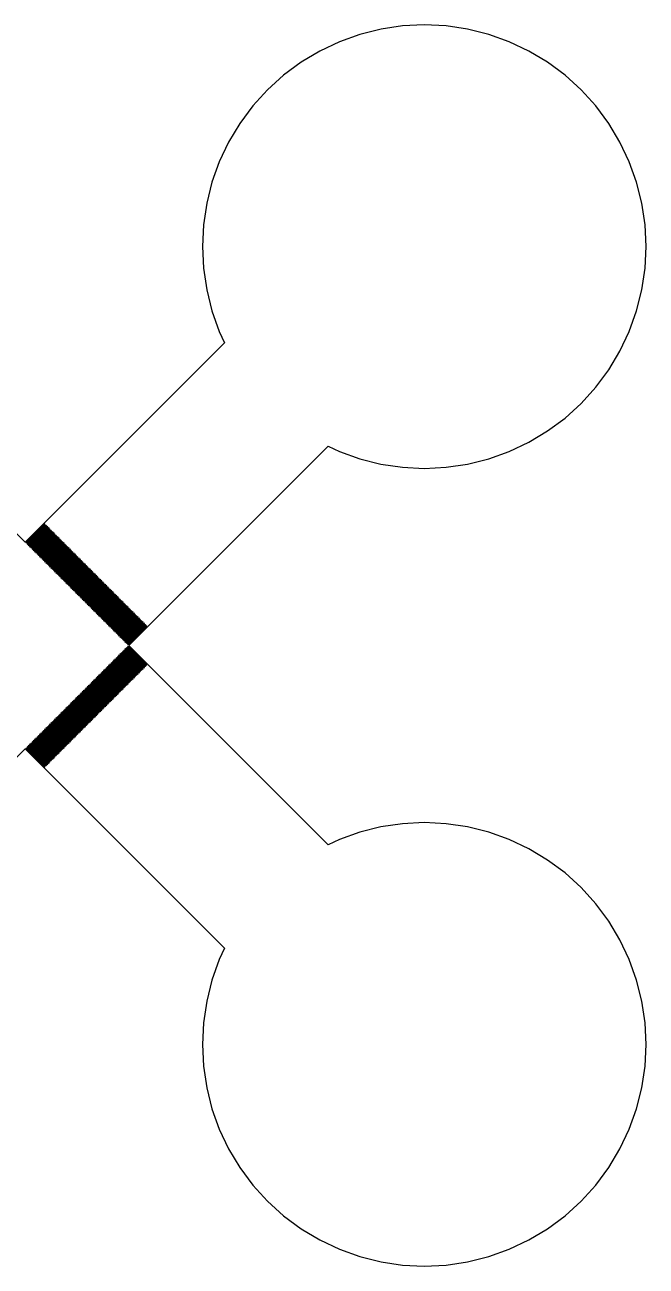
# Model space of a CAD drawing. Extents: x -73 to 181, y -8 to 80.
# Drawn here: x 27 to 34, y 20 to 34 of the extents above; entities that cross this region are included whole.
import ezdxf

# ---------------------------------------------------------------- set-up
doc = ezdxf.new("R2010")
doc.units = 0

msp = doc.modelspace()

# ---------------------------------------------------------------- linework, layer by layer
for p, q in [((30.7715, 33.8895), (30.5405, 33.8069)), ((31.0095, 33.9491), (30.7715, 33.8895)), ((31.2521, 33.9851), (31.0095, 33.9491)), ((31.4972, 33.9972), (31.2521, 33.9851)), ((31.7422, 33.9851), (31.4972, 33.9972)), ((31.9849, 33.9491), (31.7422, 33.9851)), ((32.2229, 33.8895), (31.9849, 33.9491)), ((32.4539, 33.8069), (32.2229, 33.8895)), ((30.5405, 33.8069), (30.3187, 33.702)), ((32.6757, 33.702), (32.4539, 33.8069)), ((30.3187, 33.702), (30.1083, 33.5759)), ((32.8861, 33.5759), (32.6757, 33.702)), ((30.1083, 33.5759), (29.9112, 33.4297)), ((33.0832, 33.4297), (32.8861, 33.5759)), ((29.9112, 33.4297), (29.7294, 33.265)), ((33.265, 33.265), (33.0832, 33.4297)), ((29.7294, 33.265), (29.5647, 33.0832)), ((33.4297, 33.0832), (33.265, 33.265)), ((29.5647, 33.0832), (29.4185, 32.8861)), ((33.5759, 32.8861), (33.4297, 33.0832)), ((29.4185, 32.8861), (29.2924, 32.6757)), ((33.702, 32.6757), (33.5759, 32.8861)), ((29.2924, 32.6757), (29.1875, 32.4539)), ((33.8069, 32.4539), (33.702, 32.6757)), ((29.1875, 32.4539), (29.1048, 32.2229)), ((33.8895, 32.2229), (33.8069, 32.4539)), ((29.1048, 32.2229), (29.0452, 31.9849)), ((33.9491, 31.9849), (33.8895, 32.2229)), ((29.0452, 31.9849), (29.0092, 31.7422)), ((33.9851, 31.7422), (33.9491, 31.9849)), ((29.0092, 31.7422), (28.9972, 31.4972)), ((33.9972, 31.4972), (33.9851, 31.7422)), ((28.9972, 31.4972), (29.0092, 31.2521)), ((33.9851, 31.2521), (33.9972, 31.4972)), ((29.0092, 31.2521), (29.0452, 31.0094)), ((33.9491, 31.0095), (33.9851, 31.2521)), ((29.0452, 31.0094), (29.1048, 30.7715)), ((33.8895, 30.7715), (33.9491, 31.0095)), ((29.1048, 30.7715), (29.1875, 30.5405)), ((33.8069, 30.5405), (33.8895, 30.7715)), ((29.1875, 30.5405), (29.2473, 30.414)), ((33.702, 30.3187), (33.8069, 30.5405)), ((27, 28.1667), (24.7527, 30.414)), ((29.2473, 30.414), (27, 28.1667)), ((33.5759, 30.1083), (33.702, 30.3187)), ((33.4297, 29.9112), (33.5759, 30.1083)), ((33.265, 29.7294), (33.4297, 29.9112)), ((33.0832, 29.5647), (33.265, 29.7294)), ((32.8861, 29.4185), (33.0832, 29.5647)), ((32.6757, 29.2924), (32.8861, 29.4185)), ((32.4539, 29.1875), (32.6757, 29.2924)), ((28.1667, 27), (30.414, 29.2473)), ((30.414, 29.2473), (30.5405, 29.1875)), ((30.5405, 29.1875), (30.7715, 29.1048)), ((32.2229, 29.1048), (32.4539, 29.1875)), ((30.7715, 29.1048), (31.0094, 29.0452)), ((31.0094, 29.0452), (31.2521, 29.0092)), ((31.2521, 29.0092), (31.4972, 28.9972)), ((31.4972, 28.9972), (31.7422, 29.0092)), ((31.7422, 29.0092), (31.9849, 29.0452)), ((31.9849, 29.0452), (32.2229, 29.1048)), ((27.0071, 28.1596), (27.2192, 28.3718)), ((27.2263, 28.3647), (27.0141, 28.1526)), ((27.0212, 28.1455), (27.2333, 28.3576)), ((27.2404, 28.3506), (27.0283, 28.1384)), ((27.0354, 28.1314), (27.2475, 28.3435)), ((27.2545, 28.3364), (27.0424, 28.1243)), ((27.0495, 28.1172), (27.2616, 28.3293)), ((27.2687, 28.3223), (27.0566, 28.1102)), ((27.0636, 28.1031), (27.2758, 28.3152)), ((27.2828, 28.3081), (27.0707, 28.096)), ((27.0778, 28.0889), (27.2899, 28.3011)), ((27.297, 28.294), (27.0849, 28.0819)), ((27.0919, 28.0748), (27.304, 28.2869)), ((27.3111, 28.2799), (27.099, 28.0677)), ((27.1061, 28.0607), (27.3182, 28.2728)), ((27.2192, 28.3718), (27.2263, 28.3647)), ((27.2333, 28.3576), (27.2404, 28.3506)), ((27.2475, 28.3435), (27.2545, 28.3364)), ((27.2616, 28.3293), (27.2687, 28.3223)), ((27.2758, 28.3152), (27.2828, 28.3081)), ((27.2899, 28.3011), (27.297, 28.294)), ((27.304, 28.2869), (27.3111, 28.2799)), ((27.3182, 28.2728), (27.3253, 28.2657)), ((27.0141, 28.1526), (27.0071, 28.1596)), ((27.0283, 28.1384), (27.0212, 28.1455)), ((27.0424, 28.1243), (27.0354, 28.1314)), ((27.3253, 28.2657), (27.1131, 28.0536)), ((27.1202, 28.0465), (27.3323, 28.2586)), ((27.3394, 28.2516), (27.1273, 28.0394)), ((27.1344, 28.0324), (27.3465, 28.2445)), ((27.3535, 28.2374), (27.1414, 28.0253)), ((27.1485, 28.0182), (27.3606, 28.2303)), ((27.3677, 28.2233), (27.1556, 28.0112)), ((27.1626, 28.0041), (27.3748, 28.2162)), ((27.3818, 28.2091), (27.1697, 27.997)), ((27.1768, 27.9899), (27.3889, 28.2021)), ((27.396, 28.195), (27.1839, 27.9829)), ((27.1909, 27.9758), (27.403, 28.1879)), ((27.4101, 28.1809), (27.198, 27.9687)), ((27.2051, 27.9617), (27.4172, 28.1738)), ((27.4243, 28.1667), (27.2121, 27.9546)), ((27.2192, 27.9475), (27.4313, 28.1597)), ((27.4384, 28.1526), (27.2263, 27.9404)), ((27.2334, 27.9334), (27.4455, 28.1455)), ((27.4525, 28.1384), (27.2404, 27.9263)), ((27.2475, 27.9192), (27.4596, 28.1314)), ((27.3323, 28.2586), (27.3394, 28.2516)), ((27.3465, 28.2445), (27.3535, 28.2374)), ((27.3606, 28.2303), (27.3677, 28.2233)), ((27.3748, 28.2162), (27.3818, 28.2091)), ((27.3889, 28.2021), (27.396, 28.195)), ((27.403, 28.1879), (27.4101, 28.1809)), ((27.4172, 28.1738), (27.4243, 28.1667)), ((27.4313, 28.1597), (27.4384, 28.1526)), ((27.4455, 28.1455), (27.4525, 28.1384)), ((27.4596, 28.1314), (27.4667, 28.1243)), ((27.0566, 28.1102), (27.0495, 28.1172)), ((27.0707, 28.096), (27.0636, 28.1031)), ((27.0849, 28.0819), (27.0778, 28.0889)), ((27.099, 28.0677), (27.0919, 28.0748)), ((27.1131, 28.0536), (27.1061, 28.0607)), ((27.1273, 28.0394), (27.1202, 28.0465)), ((27.1414, 28.0253), (27.1344, 28.0324)), ((27.1556, 28.0112), (27.1485, 28.0182)), ((27.1697, 27.997), (27.1626, 28.0041)), ((27.1839, 27.9829), (27.1768, 27.9899)), ((27.4667, 28.1243), (27.2546, 27.9122)), ((27.2616, 27.9051), (27.4738, 28.1172)), ((27.4808, 28.1101), (27.2687, 27.898)), ((27.2758, 27.8909), (27.4879, 28.1031)), ((27.495, 28.096), (27.2829, 27.8839)), ((27.2899, 27.8768), (27.502, 28.0889)), ((27.5091, 28.0819), (27.297, 27.8697)), ((27.3041, 27.8627), (27.5162, 28.0748)), ((27.5233, 28.0677), (27.3111, 27.8556)), ((27.3182, 27.8485), (27.5303, 28.0607)), ((27.5374, 28.0536), (27.3253, 27.8414)), ((27.3323, 27.8344), (27.5445, 28.0465)), ((27.5515, 28.0394), (27.3394, 27.8273)), ((27.3465, 27.8202), (27.5586, 28.0324)), ((27.5657, 28.0253), (27.3535, 27.8132)), ((27.3606, 27.8061), (27.5728, 28.0182)), ((27.5798, 28.0112), (27.3677, 27.799)), ((27.3748, 27.792), (27.5869, 28.0041)), ((27.594, 27.997), (27.3818, 27.7849)), ((27.3889, 27.7778), (27.601, 27.9899)), ((27.4738, 28.1172), (27.4808, 28.1101)), ((27.4879, 28.1031), (27.495, 28.096)), ((27.502, 28.0889), (27.5091, 28.0819)), ((27.5162, 28.0748), (27.5233, 28.0677)), ((27.5303, 28.0607), (27.5374, 28.0536)), ((27.5445, 28.0465), (27.5515, 28.0394)), ((27.5586, 28.0324), (27.5657, 28.0253)), ((27.5728, 28.0182), (27.5798, 28.0112)), ((27.5869, 28.0041), (27.594, 27.997)), ((27.601, 27.9899), (27.6081, 27.9829)), ((27.198, 27.9687), (27.1909, 27.9758)), ((27.2121, 27.9546), (27.2051, 27.9617)), ((27.2263, 27.9404), (27.2192, 27.9475)), ((27.2404, 27.9263), (27.2334, 27.9334)), ((27.2546, 27.9122), (27.2475, 27.9192)), ((27.2687, 27.898), (27.2616, 27.9051)), ((27.2829, 27.8839), (27.2758, 27.8909)), ((27.297, 27.8697), (27.2899, 27.8768)), ((27.3111, 27.8556), (27.3041, 27.8627)), ((27.6081, 27.9829), (27.396, 27.7707)), ((27.4031, 27.7637), (27.6152, 27.9758)), ((27.6223, 27.9687), (27.4101, 27.7566)), ((27.4172, 27.7495), (27.6293, 27.9617)), ((27.6364, 27.9546), (27.4243, 27.7424)), ((27.4313, 27.7354), (27.6435, 27.9475)), ((27.6505, 27.9404), (27.4384, 27.7283)), ((27.4455, 27.7212), (27.6576, 27.9334)), ((27.6647, 27.9263), (27.4525, 27.7142)), ((27.4596, 27.7071), (27.6718, 27.9192)), ((27.6788, 27.9122), (27.4667, 27.7)), ((27.4738, 27.693), (27.6859, 27.9051)), ((27.693, 27.898), (27.4808, 27.6859)), ((27.4879, 27.6788), (27.7, 27.8909)), ((27.7071, 27.8839), (27.495, 27.6718)), ((27.502, 27.6647), (27.7142, 27.8768)), ((27.7212, 27.8697), (27.5091, 27.6576)), ((27.5162, 27.6505), (27.7283, 27.8627)), ((27.7354, 27.8556), (27.5233, 27.6435)), ((27.6152, 27.9758), (27.6223, 27.9687)), ((27.6293, 27.9617), (27.6364, 27.9546)), ((27.6435, 27.9475), (27.6505, 27.9404)), ((27.6576, 27.9334), (27.6647, 27.9263)), ((27.6718, 27.9192), (27.6788, 27.9122)), ((27.6859, 27.9051), (27.693, 27.898)), ((27.7, 27.8909), (27.7071, 27.8839)), ((27.7142, 27.8768), (27.7212, 27.8697)), ((27.7283, 27.8627), (27.7354, 27.8556)), ((27.3253, 27.8414), (27.3182, 27.8485)), ((27.3394, 27.8273), (27.3323, 27.8344)), ((27.3535, 27.8132), (27.3465, 27.8202)), ((27.3677, 27.799), (27.3606, 27.8061)), ((27.3818, 27.7849), (27.3748, 27.792)), ((27.396, 27.7707), (27.3889, 27.7778)), ((27.4101, 27.7566), (27.4031, 27.7637)), ((27.4243, 27.7424), (27.4172, 27.7495)), ((27.4384, 27.7283), (27.4313, 27.7354)), ((27.4525, 27.7142), (27.4455, 27.7212)), ((27.5303, 27.6364), (27.7425, 27.8485)), ((27.7495, 27.8414), (27.5374, 27.6293)), ((27.5445, 27.6222), (27.7566, 27.8344)), ((27.7637, 27.8273), (27.5515, 27.6152)), ((27.5586, 27.6081), (27.7708, 27.8202)), ((27.7778, 27.8132), (27.5657, 27.601)), ((27.5728, 27.594), (27.7849, 27.8061)), ((27.792, 27.799), (27.5798, 27.5869)), ((27.5869, 27.5798), (27.799, 27.792)), ((27.8061, 27.7849), (27.594, 27.5728)), ((27.601, 27.5657), (27.8132, 27.7778)), ((27.8202, 27.7708), (27.6081, 27.5586)), ((27.6152, 27.5515), (27.8273, 27.7637)), ((27.8344, 27.7566), (27.6222, 27.5445)), ((27.6293, 27.5374), (27.8414, 27.7495)), ((27.8485, 27.7425), (27.6364, 27.5303)), ((27.6435, 27.5233), (27.8556, 27.7354)), ((27.8627, 27.7283), (27.6505, 27.5162)), ((27.6576, 27.5091), (27.8697, 27.7212)), ((27.8768, 27.7142), (27.6647, 27.502)), ((27.7425, 27.8485), (27.7495, 27.8414)), ((27.7566, 27.8344), (27.7637, 27.8273)), ((27.7708, 27.8202), (27.7778, 27.8132)), ((27.7849, 27.8061), (27.792, 27.799)), ((27.799, 27.792), (27.8061, 27.7849)), ((27.8132, 27.7778), (27.8202, 27.7708)), ((27.8273, 27.7637), (27.8344, 27.7566)), ((27.8414, 27.7495), (27.8485, 27.7425)), ((27.8556, 27.7354), (27.8627, 27.7283)), ((27.8697, 27.7212), (27.8768, 27.7142)), ((27.4667, 27.7), (27.4596, 27.7071)), ((27.4808, 27.6859), (27.4738, 27.693)), ((27.495, 27.6718), (27.4879, 27.6788)), ((27.5091, 27.6576), (27.502, 27.6647)), ((27.5233, 27.6435), (27.5162, 27.6505)), ((27.5374, 27.6293), (27.5303, 27.6364)), ((27.5515, 27.6152), (27.5445, 27.6222)), ((27.5657, 27.601), (27.5586, 27.6081)), ((27.5798, 27.5869), (27.5728, 27.594)), ((27.594, 27.5728), (27.5869, 27.5798)), ((27.6718, 27.495), (27.8839, 27.7071)), ((27.8909, 27.7), (27.6788, 27.4879)), ((27.6859, 27.4808), (27.898, 27.693)), ((27.9051, 27.6859), (27.693, 27.4738)), ((27.7, 27.4667), (27.9122, 27.6788)), ((27.9192, 27.6718), (27.7071, 27.4596)), ((27.7142, 27.4525), (27.9263, 27.6647)), ((27.9334, 27.6576), (27.7212, 27.4455)), ((27.7283, 27.4384), (27.9404, 27.6505)), ((27.9475, 27.6435), (27.7354, 27.4313)), ((27.7424, 27.4243), (27.9546, 27.6364)), ((27.9617, 27.6293), (27.7495, 27.4172)), ((27.7566, 27.4101), (27.9687, 27.6223)), ((27.9758, 27.6152), (27.7637, 27.4031)), ((27.7707, 27.396), (27.9829, 27.6081)), ((27.9899, 27.601), (27.7778, 27.3889)), ((27.7849, 27.3818), (27.997, 27.594)), ((28.0041, 27.5869), (27.792, 27.3748)), ((27.799, 27.3677), (28.0112, 27.5798)), ((28.0182, 27.5728), (27.8061, 27.3606)), ((27.8839, 27.7071), (27.8909, 27.7)), ((27.898, 27.693), (27.9051, 27.6859)), ((27.9122, 27.6788), (27.9192, 27.6718)), ((27.9263, 27.6647), (27.9334, 27.6576)), ((27.9404, 27.6505), (27.9475, 27.6435)), ((27.9546, 27.6364), (27.9617, 27.6293)), ((27.9687, 27.6223), (27.9758, 27.6152)), ((27.9829, 27.6081), (27.9899, 27.601)), ((27.997, 27.594), (28.0041, 27.5869)), ((28.0112, 27.5798), (28.0182, 27.5728)), ((27.6081, 27.5586), (27.601, 27.5657)), ((27.6222, 27.5445), (27.6152, 27.5515)), ((27.6364, 27.5303), (27.6293, 27.5374)), ((27.6505, 27.5162), (27.6435, 27.5233)), ((27.6647, 27.502), (27.6576, 27.5091)), ((27.6788, 27.4879), (27.6718, 27.495)), ((27.693, 27.4738), (27.6859, 27.4808)), ((27.7071, 27.4596), (27.7, 27.4667)), ((27.7212, 27.4455), (27.7142, 27.4525)), ((27.7354, 27.4313), (27.7283, 27.4384)), ((27.8132, 27.3535), (28.0253, 27.5657)), ((28.0324, 27.5586), (27.8202, 27.3465)), ((27.8273, 27.3394), (28.0394, 27.5515)), ((28.0465, 27.5445), (27.8344, 27.3323)), ((27.8414, 27.3253), (28.0536, 27.5374)), ((28.0607, 27.5303), (27.8485, 27.3182)), ((27.8556, 27.3111), (28.0677, 27.5233)), ((28.0748, 27.5162), (27.8627, 27.3041)), ((27.8697, 27.297), (28.0819, 27.5091)), ((28.0889, 27.502), (27.8768, 27.2899)), ((27.8839, 27.2829), (28.096, 27.495)), ((28.1031, 27.4879), (27.8909, 27.2758)), ((27.898, 27.2687), (28.1101, 27.4808)), ((28.1172, 27.4738), (27.9051, 27.2616)), ((27.9122, 27.2546), (28.1243, 27.4667)), ((28.1314, 27.4596), (27.9192, 27.2475)), ((27.9263, 27.2404), (28.1384, 27.4525)), ((28.1455, 27.4455), (27.9334, 27.2334)), ((27.9404, 27.2263), (28.1526, 27.4384)), ((28.1597, 27.4313), (27.9475, 27.2192)), ((28.0253, 27.5657), (28.0324, 27.5586)), ((28.0394, 27.5515), (28.0465, 27.5445)), ((28.0536, 27.5374), (28.0607, 27.5303)), ((28.0677, 27.5233), (28.0748, 27.5162)), ((28.0819, 27.5091), (28.0889, 27.502)), ((28.096, 27.495), (28.1031, 27.4879)), ((28.1101, 27.4808), (28.1172, 27.4738)), ((28.1243, 27.4667), (28.1314, 27.4596)), ((28.1384, 27.4525), (28.1455, 27.4455)), ((28.1526, 27.4384), (28.1597, 27.4313)), ((27.7495, 27.4172), (27.7424, 27.4243)), ((27.7637, 27.4031), (27.7566, 27.4101)), ((27.7778, 27.3889), (27.7707, 27.396)), ((27.792, 27.3748), (27.7849, 27.3818)), ((27.8061, 27.3606), (27.799, 27.3677)), ((27.8202, 27.3465), (27.8132, 27.3535)), ((27.8344, 27.3323), (27.8273, 27.3394)), ((27.8485, 27.3182), (27.8414, 27.3253)), ((27.8627, 27.3041), (27.8556, 27.3111)), ((27.8768, 27.2899), (27.8697, 27.297)), ((27.9546, 27.2121), (28.1667, 27.4243)), ((28.1738, 27.4172), (27.9617, 27.2051)), ((27.9687, 27.198), (28.1809, 27.4101)), ((28.1879, 27.403), (27.9758, 27.1909)), ((27.9829, 27.1839), (28.195, 27.396)), ((28.2021, 27.3889), (27.9899, 27.1768)), ((27.997, 27.1697), (28.2091, 27.3818)), ((28.2162, 27.3748), (28.0041, 27.1626)), ((28.0112, 27.1556), (28.2233, 27.3677)), ((28.2303, 27.3606), (28.0182, 27.1485)), ((28.0253, 27.1414), (28.2374, 27.3535)), ((28.2445, 27.3465), (28.0324, 27.1344)), ((28.0394, 27.1273), (28.2516, 27.3394)), ((28.2586, 27.3323), (28.0465, 27.1202)), ((28.0536, 27.1131), (28.2657, 27.3253)), ((28.2728, 27.3182), (28.0607, 27.1061)), ((28.0677, 27.099), (28.2799, 27.3111)), ((28.2869, 27.304), (28.0748, 27.0919)), ((28.0819, 27.0849), (28.294, 27.297)), ((28.3011, 27.2899), (28.0889, 27.0778)), ((28.1667, 27.4243), (28.1738, 27.4172)), ((28.1809, 27.4101), (28.1879, 27.403)), ((28.195, 27.396), (28.2021, 27.3889)), ((28.2091, 27.3818), (28.2162, 27.3748)), ((28.2233, 27.3677), (28.2303, 27.3606)), ((28.2374, 27.3535), (28.2445, 27.3465)), ((28.2516, 27.3394), (28.2586, 27.3323)), ((28.2657, 27.3253), (28.2728, 27.3182)), ((28.2799, 27.3111), (28.2869, 27.304)), ((28.294, 27.297), (28.3011, 27.2899)), ((27.8909, 27.2758), (27.8839, 27.2829)), ((27.9051, 27.2616), (27.898, 27.2687)), ((27.9192, 27.2475), (27.9122, 27.2546)), ((27.9334, 27.2334), (27.9263, 27.2404)), ((27.9475, 27.2192), (27.9404, 27.2263)), ((27.9617, 27.2051), (27.9546, 27.2121)), ((27.9758, 27.1909), (27.9687, 27.198)), ((27.9899, 27.1768), (27.9829, 27.1839)), ((28.0041, 27.1626), (27.997, 27.1697)), ((28.0182, 27.1485), (28.0112, 27.1556)), ((28.096, 27.0707), (28.3081, 27.2828)), ((28.3152, 27.2758), (28.1031, 27.0636)), ((28.1102, 27.0566), (28.3223, 27.2687)), ((28.3293, 27.2616), (28.1172, 27.0495)), ((28.1243, 27.0424), (28.3364, 27.2545)), ((28.3435, 27.2475), (28.1314, 27.0354)), ((28.1384, 27.0283), (28.3506, 27.2404)), ((28.3576, 27.2333), (28.1455, 27.0212)), ((28.1526, 27.0141), (28.3647, 27.2263)), ((28.3718, 27.2192), (28.1596, 27.0071)), ((28.3081, 27.2828), (28.3152, 27.2758)), ((28.3223, 27.2687), (28.3293, 27.2616)), ((28.3364, 27.2545), (28.3435, 27.2475)), ((28.3506, 27.2404), (28.3576, 27.2333)), ((28.3647, 27.2263), (28.3718, 27.2192)), ((28.0324, 27.1344), (28.0253, 27.1414)), ((28.0465, 27.1202), (28.0394, 27.1273)), ((28.0607, 27.1061), (28.0536, 27.1131)), ((28.0748, 27.0919), (28.0677, 27.099)), ((28.0889, 27.0778), (28.0819, 27.0849)), ((28.1031, 27.0636), (28.096, 27.0707)), ((28.1172, 27.0495), (28.1102, 27.0566)), ((28.1314, 27.0354), (28.1243, 27.0424)), ((28.1455, 27.0212), (28.1384, 27.0283)), ((28.1596, 27.0071), (28.1526, 27.0141)), ((28.0394, 26.8727), (28.0465, 26.8798)), ((28.2516, 26.6606), (28.0394, 26.8727)), ((28.0465, 26.8798), (28.2586, 26.6677)), ((28.0536, 26.8869), (28.0606, 26.8939)), ((28.2657, 26.6747), (28.0536, 26.8869)), ((28.0606, 26.8939), (28.2728, 26.6818)), ((28.0677, 26.901), (28.0748, 26.9081)), ((28.2798, 26.6889), (28.0677, 26.901)), ((28.0748, 26.9081), (28.2869, 26.6959)), ((28.0818, 26.9151), (28.0889, 26.9222)), ((28.294, 26.703), (28.0818, 26.9151)), ((28.0889, 26.9222), (28.3011, 26.7101)), ((28.096, 26.9293), (28.1031, 26.9363)), ((28.3081, 26.7171), (28.096, 26.9293)), ((28.1031, 26.9363), (28.3152, 26.7242)), ((28.1101, 26.9434), (28.1172, 26.9505)), ((28.3223, 26.7313), (28.1101, 26.9434)), ((28.1172, 26.9505), (28.3293, 26.7384)), ((28.1243, 26.9576), (28.1314, 26.9646)), ((28.3364, 26.7454), (28.1243, 26.9576)), ((28.1314, 26.9646), (28.3435, 26.7525)), ((28.1384, 26.9717), (28.1455, 26.9788)), ((28.3506, 26.7596), (28.1384, 26.9717)), ((28.1455, 26.9788), (28.3576, 26.7667)), ((28.1526, 26.9858), (28.1596, 26.9929)), ((28.3647, 26.7737), (28.1526, 26.9858)), ((28.1596, 26.9929), (28.3718, 26.7808)), ((30.414, 24.7527), (28.1667, 27)), ((27.898, 26.7313), (27.9051, 26.7384)), ((28.1101, 26.5192), (27.898, 26.7313)), ((27.9051, 26.7384), (28.1172, 26.5262)), ((27.9122, 26.7454), (27.9192, 26.7525)), ((28.1243, 26.5333), (27.9122, 26.7454)), ((27.9192, 26.7525), (28.1313, 26.5404)), ((27.9263, 26.7596), (27.9334, 26.7666)), ((28.1384, 26.5474), (27.9263, 26.7596)), ((27.9334, 26.7666), (28.1455, 26.5545)), ((27.9404, 26.7737), (27.9475, 26.7808)), ((28.1526, 26.5616), (27.9404, 26.7737)), ((27.9475, 26.7808), (28.1596, 26.5687)), ((27.9546, 26.7879), (27.9617, 26.7949)), ((28.1667, 26.5757), (27.9546, 26.7879)), ((27.9617, 26.7949), (28.1738, 26.5828)), ((27.9687, 26.802), (27.9758, 26.8091)), ((28.1808, 26.5899), (27.9687, 26.802)), ((27.9758, 26.8091), (28.1879, 26.597)), ((27.9829, 26.8161), (27.9899, 26.8232)), ((28.195, 26.604), (27.9829, 26.8161)), ((27.9899, 26.8232), (28.2021, 26.6111)), ((27.997, 26.8303), (28.0041, 26.8374)), ((28.2091, 26.6182), (27.997, 26.8303)), ((28.0041, 26.8374), (28.2162, 26.6252)), ((28.0112, 26.8444), (28.0182, 26.8515)), ((28.2233, 26.6323), (28.0112, 26.8444)), ((28.0182, 26.8515), (28.2303, 26.6394)), ((28.0253, 26.8586), (28.0324, 26.8656)), ((28.2374, 26.6465), (28.0253, 26.8586)), ((28.0324, 26.8656), (28.2445, 26.6535)), ((28.3293, 26.7384), (28.3223, 26.7313)), ((28.3435, 26.7525), (28.3364, 26.7454)), ((28.3576, 26.7667), (28.3506, 26.7596)), ((28.3718, 26.7808), (28.3647, 26.7737)), ((27.7566, 26.5899), (27.7637, 26.5969)), ((27.9687, 26.3777), (27.7566, 26.5899)), ((27.7637, 26.5969), (27.9758, 26.3848)), ((27.7707, 26.604), (27.7778, 26.6111)), ((27.9829, 26.3919), (27.7707, 26.604)), ((27.7778, 26.6111), (27.9899, 26.399)), ((27.7849, 26.6181), (27.7919, 26.6252)), ((27.997, 26.406), (27.7849, 26.6181)), ((27.7919, 26.6252), (28.0041, 26.4131)), ((27.799, 26.6323), (27.8061, 26.6394)), ((28.0111, 26.4202), (27.799, 26.6323)), ((27.8061, 26.6394), (28.0182, 26.4272)), ((27.8132, 26.6464), (27.8202, 26.6535)), ((28.0253, 26.4343), (27.8132, 26.6464)), ((27.8202, 26.6535), (28.0323, 26.4414)), ((27.8273, 26.6606), (27.8344, 26.6676)), ((28.0394, 26.4485), (27.8273, 26.6606)), ((27.8344, 26.6676), (28.0465, 26.4555)), ((27.8414, 26.6747), (27.8485, 26.6818)), ((28.0536, 26.4626), (27.8414, 26.6747)), ((27.8485, 26.6818), (28.0606, 26.4697)), ((27.8556, 26.6889), (27.8627, 26.6959)), ((28.0677, 26.4767), (27.8556, 26.6889)), ((27.8627, 26.6959), (28.0748, 26.4838)), ((27.8697, 26.703), (27.8768, 26.7101)), ((28.0819, 26.4909), (27.8697, 26.703)), ((27.8768, 26.7101), (28.0889, 26.498)), ((27.8839, 26.7171), (27.8909, 26.7242)), ((28.096, 26.505), (27.8839, 26.7171)), ((27.8909, 26.7242), (28.1031, 26.5121)), ((28.1879, 26.597), (28.1808, 26.5899)), ((28.2021, 26.6111), (28.195, 26.604)), ((28.2162, 26.6252), (28.2091, 26.6182)), ((28.2303, 26.6394), (28.2233, 26.6323)), ((28.2445, 26.6535), (28.2374, 26.6465)), ((28.2586, 26.6677), (28.2516, 26.6606)), ((28.2728, 26.6818), (28.2657, 26.6747)), ((28.2869, 26.6959), (28.2798, 26.6889)), ((28.3011, 26.7101), (28.294, 26.703)), ((28.3152, 26.7242), (28.3081, 26.7171)), ((27.6152, 26.4485), (27.6222, 26.4555)), ((27.6222, 26.4555), (27.8344, 26.2434)), ((27.6293, 26.4626), (27.6364, 26.4697)), ((27.8414, 26.2505), (27.6293, 26.4626)), ((27.6364, 26.4697), (27.8485, 26.2575)), ((27.6434, 26.4767), (27.6505, 26.4838)), ((27.8556, 26.2646), (27.6434, 26.4767)), ((27.6505, 26.4838), (27.8626, 26.2717)), ((27.6576, 26.4909), (27.6647, 26.4979)), ((27.8697, 26.2787), (27.6576, 26.4909)), ((27.6647, 26.4979), (27.8768, 26.2858)), ((27.6717, 26.505), (27.6788, 26.5121)), ((27.8839, 26.2929), (27.6717, 26.505)), ((27.6788, 26.5121), (27.8909, 26.3)), ((27.6859, 26.5191), (27.6929, 26.5262)), ((27.898, 26.307), (27.6859, 26.5191)), ((27.6929, 26.5262), (27.9051, 26.3141)), ((27.7, 26.5333), (27.7071, 26.5404)), ((27.9122, 26.3212), (27.7, 26.5333)), ((27.7071, 26.5404), (27.9192, 26.3282)), ((27.7142, 26.5474), (27.7212, 26.5545)), ((27.9263, 26.3353), (27.7142, 26.5474)), ((27.7212, 26.5545), (27.9334, 26.3424)), ((27.7283, 26.5616), (27.7354, 26.5686)), ((27.9404, 26.3495), (27.7283, 26.5616)), ((27.7354, 26.5686), (27.9475, 26.3565)), ((27.7424, 26.5757), (27.7495, 26.5828)), ((27.9546, 26.3636), (27.7424, 26.5757)), ((27.7495, 26.5828), (27.9616, 26.3707)), ((28.0465, 26.4555), (28.0394, 26.4485)), ((28.0606, 26.4697), (28.0536, 26.4626)), ((28.0748, 26.4838), (28.0677, 26.4767)), ((28.0889, 26.498), (28.0819, 26.4909)), ((28.1031, 26.5121), (28.096, 26.505)), ((28.1172, 26.5262), (28.1101, 26.5192)), ((28.1313, 26.5404), (28.1243, 26.5333)), ((28.1455, 26.5545), (28.1384, 26.5474)), ((28.1596, 26.5687), (28.1526, 26.5616)), ((28.1738, 26.5828), (28.1667, 26.5757)), ((27.4738, 26.307), (27.4808, 26.3141)), ((27.4808, 26.3141), (27.693, 26.102)), ((27.4879, 26.3212), (27.495, 26.3282)), ((27.7, 26.1091), (27.4879, 26.3212)), ((27.495, 26.3282), (27.7071, 26.1161)), ((27.502, 26.3353), (27.5091, 26.3424)), ((27.7142, 26.1232), (27.502, 26.3353)), ((27.5091, 26.3424), (27.7212, 26.1303)), ((27.5162, 26.3495), (27.5233, 26.3565)), ((27.7283, 26.1373), (27.5162, 26.3495)), ((27.5233, 26.3565), (27.7354, 26.1444)), ((27.5303, 26.3636), (27.5374, 26.3707)), ((27.7424, 26.1515), (27.5303, 26.3636)), ((27.5374, 26.3707), (27.7495, 26.1586)), ((27.5445, 26.3777), (27.5515, 26.3848)), ((27.7566, 26.1656), (27.5445, 26.3777)), ((27.5515, 26.3848), (27.7637, 26.1727)), ((27.5586, 26.3919), (27.5657, 26.399)), ((27.7707, 26.1798), (27.5586, 26.3919)), ((27.5657, 26.399), (27.7778, 26.1868)), ((27.5728, 26.406), (27.5798, 26.4131)), ((27.7849, 26.1939), (27.5728, 26.406)), ((27.5798, 26.4131), (27.7919, 26.201)), ((27.5869, 26.4202), (27.594, 26.4272)), ((27.799, 26.208), (27.5869, 26.4202)), ((27.594, 26.4272), (27.8061, 26.2151)), ((27.601, 26.4343), (27.6081, 26.4414)), ((27.8132, 26.2222), (27.601, 26.4343)), ((27.6081, 26.4414), (27.8202, 26.2292)), ((27.8273, 26.2363), (27.6152, 26.4485)), ((27.9051, 26.3141), (27.898, 26.307)), ((27.9192, 26.3282), (27.9122, 26.3212)), ((27.9334, 26.3424), (27.9263, 26.3353)), ((27.9475, 26.3565), (27.9404, 26.3495)), ((27.9616, 26.3707), (27.9546, 26.3636)), ((27.9758, 26.3848), (27.9687, 26.3777)), ((27.9899, 26.399), (27.9829, 26.3919)), ((28.0041, 26.4131), (27.997, 26.406)), ((28.0182, 26.4272), (28.0111, 26.4202)), ((28.0323, 26.4414), (28.0253, 26.4343)), ((27.3323, 26.1656), (27.3394, 26.1727)), ((27.3394, 26.1727), (27.5515, 25.9606)), ((27.3465, 26.1798), (27.3535, 26.1868)), ((27.5586, 25.9676), (27.3465, 26.1798)), ((27.3535, 26.1868), (27.5657, 25.9747)), ((27.3606, 26.1939), (27.3677, 26.201)), ((27.5728, 25.9818), (27.3606, 26.1939)), ((27.3677, 26.201), (27.5798, 25.9888)), ((27.3748, 26.208), (27.3818, 26.2151)), ((27.5869, 25.9959), (27.3748, 26.208)), ((27.3818, 26.2151), (27.594, 26.003)), ((27.3889, 26.2222), (27.396, 26.2292)), ((27.601, 26.0101), (27.3889, 26.2222)), ((27.396, 26.2292), (27.6081, 26.0171)), ((27.403, 26.2363), (27.4101, 26.2434)), ((27.6152, 26.0242), (27.403, 26.2363)), ((27.4101, 26.2434), (27.6222, 26.0313)), ((27.4172, 26.2505), (27.4243, 26.2575)), ((27.6293, 26.0383), (27.4172, 26.2505)), ((27.4243, 26.2575), (27.6364, 26.0454)), ((27.4313, 26.2646), (27.4384, 26.2717)), ((27.6435, 26.0525), (27.4313, 26.2646)), ((27.4384, 26.2717), (27.6505, 26.0596)), ((27.4455, 26.2787), (27.4525, 26.2858)), ((27.6576, 26.0666), (27.4455, 26.2787)), ((27.4525, 26.2858), (27.6647, 26.0737)), ((27.4596, 26.2929), (27.4667, 26.3)), ((27.6718, 26.0808), (27.4596, 26.2929)), ((27.4667, 26.3), (27.6788, 26.0878)), ((27.6859, 26.0949), (27.4738, 26.307)), ((27.7637, 26.1727), (27.7566, 26.1656)), ((27.7778, 26.1868), (27.7707, 26.1798)), ((27.7919, 26.201), (27.7849, 26.1939)), ((27.8061, 26.2151), (27.799, 26.208)), ((27.8202, 26.2292), (27.8132, 26.2222)), ((27.8344, 26.2434), (27.8273, 26.2363)), ((27.8485, 26.2575), (27.8414, 26.2505)), ((27.8626, 26.2717), (27.8556, 26.2646)), ((27.8768, 26.2858), (27.8697, 26.2787)), ((27.8909, 26.3), (27.8839, 26.2929)), ((27.1909, 26.0242), (27.198, 26.0313)), ((27.198, 26.0313), (27.4101, 25.8191)), ((27.2051, 26.0383), (27.2121, 26.0454)), ((27.4172, 25.8262), (27.2051, 26.0383)), ((27.2121, 26.0454), (27.4243, 25.8333)), ((27.2192, 26.0525), (27.2263, 26.0596)), ((27.4313, 25.8403), (27.2192, 26.0525)), ((27.2263, 26.0596), (27.4384, 25.8474)), ((27.2333, 26.0666), (27.2404, 26.0737)), ((27.4455, 25.8545), (27.2333, 26.0666)), ((27.2404, 26.0737), (27.4525, 25.8616)), ((27.2475, 26.0808), (27.2545, 26.0878)), ((27.4596, 25.8686), (27.2475, 26.0808)), ((27.2545, 26.0878), (27.4667, 25.8757)), ((27.2616, 26.0949), (27.2687, 26.102)), ((27.4738, 25.8828), (27.2616, 26.0949)), ((27.2687, 26.102), (27.4808, 25.8898)), ((27.2758, 26.109), (27.2828, 26.1161)), ((27.4879, 25.8969), (27.2758, 26.109)), ((27.2828, 26.1161), (27.495, 25.904)), ((27.2899, 26.1232), (27.297, 26.1302)), ((27.502, 25.9111), (27.2899, 26.1232)), ((27.297, 26.1302), (27.5091, 25.9181)), ((27.304, 26.1373), (27.3111, 26.1444)), ((27.5162, 25.9252), (27.304, 26.1373)), ((27.3111, 26.1444), (27.5233, 25.9323)), ((27.3182, 26.1515), (27.3253, 26.1585)), ((27.5303, 25.9393), (27.3182, 26.1515)), ((27.3253, 26.1585), (27.5374, 25.9464)), ((27.5445, 25.9535), (27.3323, 26.1656)), ((27.6222, 26.0313), (27.6152, 26.0242)), ((27.6364, 26.0454), (27.6293, 26.0383)), ((27.6505, 26.0596), (27.6435, 26.0525)), ((27.6647, 26.0737), (27.6576, 26.0666)), ((27.6788, 26.0878), (27.6718, 26.0808)), ((27.693, 26.102), (27.6859, 26.0949)), ((27.7071, 26.1161), (27.7, 26.1091)), ((27.7212, 26.1303), (27.7142, 26.1232)), ((27.7354, 26.1444), (27.7283, 26.1373)), ((27.7495, 26.1586), (27.7424, 26.1515)), ((27.0495, 25.8828), (27.0566, 25.8898)), ((27.0566, 25.8898), (27.2687, 25.6777)), ((27.0636, 25.8969), (27.0707, 25.904)), ((27.2758, 25.6848), (27.0636, 25.8969)), ((27.0707, 25.904), (27.2828, 25.6919)), ((27.0778, 25.9111), (27.0849, 25.9181)), ((27.2899, 25.6989), (27.0778, 25.9111)), ((27.0849, 25.9181), (27.297, 25.706)), ((27.0919, 25.9252), (27.099, 25.9323)), ((27.304, 25.7131), (27.0919, 25.9252)), ((27.099, 25.9323), (27.3111, 25.7201)), ((27.1061, 25.9393), (27.1131, 25.9464)), ((27.3182, 25.7272), (27.1061, 25.9393)), ((27.1131, 25.9464), (27.3253, 25.7343)), ((27.1202, 25.9535), (27.1273, 25.9606)), ((27.3323, 25.7413), (27.1202, 25.9535)), ((27.1273, 25.9606), (27.3394, 25.7484)), ((27.1343, 25.9676), (27.1414, 25.9747)), ((27.3465, 25.7555), (27.1343, 25.9676)), ((27.1414, 25.9747), (27.3535, 25.7626)), ((27.1485, 25.9818), (27.1556, 25.9888)), ((27.3606, 25.7696), (27.1485, 25.9818)), ((27.1556, 25.9888), (27.3677, 25.7767)), ((27.1626, 25.9959), (27.1697, 26.003)), ((27.3748, 25.7838), (27.1626, 25.9959)), ((27.1697, 26.003), (27.3818, 25.7909)), ((27.1768, 26.01), (27.1839, 26.0171)), ((27.3889, 25.7979), (27.1768, 26.01)), ((27.1839, 26.0171), (27.396, 25.805)), ((27.403, 25.8121), (27.1909, 26.0242)), ((27.4808, 25.8898), (27.4738, 25.8828)), ((27.495, 25.904), (27.4879, 25.8969)), ((27.5091, 25.9181), (27.502, 25.9111)), ((27.5233, 25.9323), (27.5162, 25.9252)), ((27.5374, 25.9464), (27.5303, 25.9393)), ((27.5515, 25.9606), (27.5445, 25.9535)), ((27.5657, 25.9747), (27.5586, 25.9676)), ((27.5798, 25.9888), (27.5728, 25.9818)), ((27.594, 26.003), (27.5869, 25.9959)), ((27.6081, 26.0171), (27.601, 26.0101)), ((24.7527, 23.586), (27, 25.8333)), ((27, 25.8333), (29.2473, 23.586)), ((27.0071, 25.8403), (27.0141, 25.8474)), ((27.2192, 25.6282), (27.0071, 25.8403)), ((27.0141, 25.8474), (27.2263, 25.6353)), ((27.0212, 25.8545), (27.0283, 25.8616)), ((27.2333, 25.6424), (27.0212, 25.8545)), ((27.0283, 25.8616), (27.2404, 25.6494)), ((27.0354, 25.8686), (27.0424, 25.8757)), ((27.2475, 25.6565), (27.0354, 25.8686)), ((27.0424, 25.8757), (27.2545, 25.6636)), ((27.2616, 25.6707), (27.0495, 25.8828)), ((27.3535, 25.7626), (27.3465, 25.7555)), ((27.3677, 25.7767), (27.3606, 25.7696)), ((27.3818, 25.7909), (27.3748, 25.7838)), ((27.396, 25.805), (27.3889, 25.7979)), ((27.4101, 25.8191), (27.403, 25.8121)), ((27.4243, 25.8333), (27.4172, 25.8262)), ((27.4384, 25.8474), (27.4313, 25.8403)), ((27.4525, 25.8616), (27.4455, 25.8545)), ((27.4667, 25.8757), (27.4596, 25.8686)), ((27.2263, 25.6353), (27.2192, 25.6282)), ((27.2404, 25.6494), (27.2333, 25.6424)), ((27.2545, 25.6636), (27.2475, 25.6565)), ((27.2687, 25.6777), (27.2616, 25.6707)), ((27.2828, 25.6919), (27.2758, 25.6848)), ((27.297, 25.706), (27.2899, 25.6989)), ((27.3111, 25.7201), (27.304, 25.7131)), ((27.3253, 25.7343), (27.3182, 25.7272)), ((27.3394, 25.7484), (27.3323, 25.7413)), ((31.0094, 24.9548), (30.7715, 24.8952)), ((31.2521, 24.9908), (31.0094, 24.9548)), ((31.4972, 25.0028), (31.2521, 24.9908)), ((31.7422, 24.9908), (31.4972, 25.0028)), ((31.9849, 24.9548), (31.7422, 24.9908)), ((32.2229, 24.8952), (31.9849, 24.9548)), ((30.5405, 24.8125), (30.414, 24.7527)), ((30.7715, 24.8952), (30.5405, 24.8125)), ((32.4539, 24.8125), (32.2229, 24.8952)), ((32.6757, 24.7076), (32.4539, 24.8125)), ((32.8861, 24.5815), (32.6757, 24.7076)), ((33.0832, 24.4353), (32.8861, 24.5815)), ((33.265, 24.2706), (33.0832, 24.4353)), ((33.4297, 24.0888), (33.265, 24.2706)), ((33.5759, 23.8917), (33.4297, 24.0888)), ((33.702, 23.6813), (33.5759, 23.8917)), ((33.8069, 23.4595), (33.702, 23.6813)), ((29.2473, 23.586), (29.1875, 23.4595)), ((29.1875, 23.4595), (29.1048, 23.2285)), ((33.8895, 23.2285), (33.8069, 23.4595)), ((29.1048, 23.2285), (29.0452, 22.9906)), ((33.9491, 22.9905), (33.8895, 23.2285)), ((29.0452, 22.9906), (29.0092, 22.7479)), ((33.9851, 22.7479), (33.9491, 22.9905)), ((29.0092, 22.7479), (28.9972, 22.5028)), ((33.9972, 22.5028), (33.9851, 22.7479)), ((28.9972, 22.5028), (29.0092, 22.2578)), ((33.9851, 22.2578), (33.9972, 22.5028)), ((29.0092, 22.2578), (29.0452, 22.0151)), ((33.9491, 22.0151), (33.9851, 22.2578)), ((29.0452, 22.0151), (29.1048, 21.7771)), ((33.8895, 21.7771), (33.9491, 22.0151)), ((29.1048, 21.7771), (29.1875, 21.5461)), ((33.8069, 21.5461), (33.8895, 21.7771)), ((29.1875, 21.5461), (29.2924, 21.3243)), ((33.702, 21.3243), (33.8069, 21.5461)), ((29.2924, 21.3243), (29.4185, 21.1139)), ((33.5759, 21.1139), (33.702, 21.3243)), ((29.4185, 21.1139), (29.5647, 20.9168)), ((33.4297, 20.9168), (33.5759, 21.1139)), ((29.5647, 20.9168), (29.7294, 20.735)), ((33.265, 20.735), (33.4297, 20.9168)), ((29.7294, 20.735), (29.9112, 20.5703)), ((33.0832, 20.5703), (33.265, 20.735)), ((29.9112, 20.5703), (30.1083, 20.4241)), ((32.8861, 20.4241), (33.0832, 20.5703)), ((30.1083, 20.4241), (30.3187, 20.298)), ((30.3187, 20.298), (30.5405, 20.1931)), ((32.4539, 20.1931), (32.6757, 20.298)), ((32.6757, 20.298), (32.8861, 20.4241)), ((30.5405, 20.1931), (30.7715, 20.1105)), ((32.2229, 20.1105), (32.4539, 20.1931)), ((30.7715, 20.1105), (31.0095, 20.0508)), ((31.0095, 20.0508), (31.2521, 20.0148)), ((31.2521, 20.0148), (31.4972, 20.0028)), ((31.4972, 20.0028), (31.7422, 20.0148)), ((31.7422, 20.0148), (31.9849, 20.0508)), ((31.9849, 20.0508), (32.2229, 20.1105))]:
    msp.add_line(p, q)

doc.saveas('drawing.dxf')
